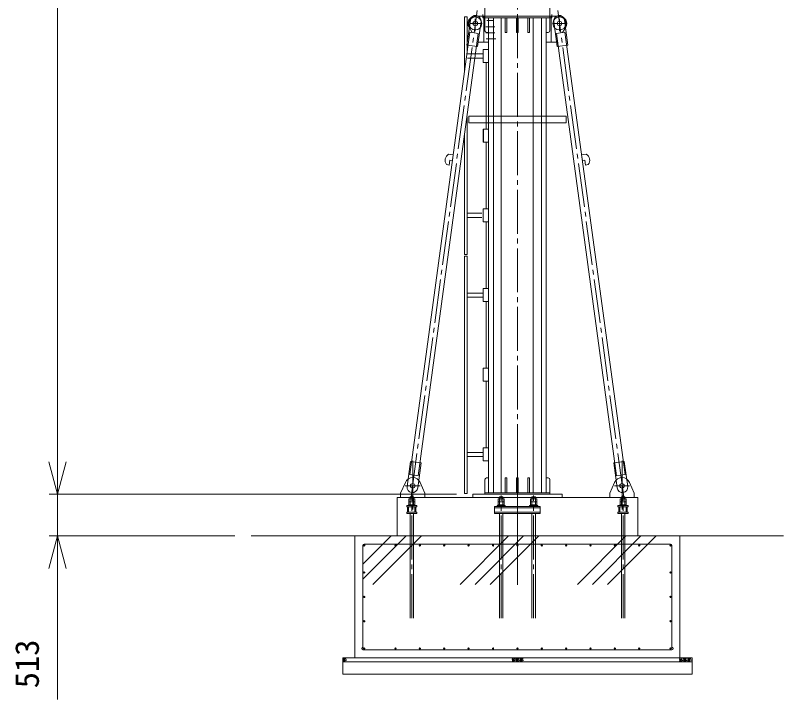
# Model space of a CAD drawing. Units: millimetres, scale not verified. Extents: x -17622 to 17358, y -25032 to 27188.
# Drawn here: x -17622 to -8168, y -15352 to -6936 of the extents above; entities that cross this region are included whole.
import ezdxf
from ezdxf.enums import TextEntityAlignment as Align

# ---------------------------------------------------------------- set-up
doc = ezdxf.new("R2010")
doc.units = ezdxf.units.MM
doc.header["$LTSCALE"] = 60
doc.linetypes.add('CHAIN2', pattern=[12, 9, -1, 1, -1])
for name, color, linetype, lineweight in [('0-3_05 寸法', 7, 'Continuous', 18), ('0-4_10 当社外形線', 3, 'Continuous', 18), ('0-5_12 当社中心線', 3, 'CHAIN2', 18), ('0-6_20 躯体・土木、外形線', 1, 'Continuous', 18)]:
    doc.layers.add(name, color=color, linetype=linetype, lineweight=lineweight)
doc.styles.add('ＭＳ ゴシック', font='')
doc.styles.get('ＭＳ ゴシック').set_extended_font_data('MS Gothic')

msp = doc.modelspace()

# ---------------------------------------------------------------- linework, layer by layer
at = {"layer": '0-3_05 寸法'}
for p, q in [((-17104.05, 10294.63), (-17104.05, -12425.39)), ((-17104.05, -12425.39), (-17104.05, -12025.39)), ((-17104.05, -12825.39), (-17104.05, -12425.39)), ((-17104.05, -12825.39), (-17104.05, -12425.39)), ((-12194.19, -12825.39), (-17204.05, -12825.39)), ((-12194.18, -12825.39), (-17204.05, -12825.39)), ((-17104.05, -12825.39), (-17104.05, -13338.39)), ((-14919.94, -13338.39), (-17204.05, -13338.39)), ((-17104.05, -13338.39), (-17104.05, -13738.39)), ((-17104.05, -13738.39), (-17104.05, -15351.72))]:
    msp.add_line(p, q, dxfattribs=at)
for points in [[(-16996.87, -12425.39), (-17104.05, -12825.39), (-17211.23, -12425.39)], [(-16996.87, -12425.39), (-17104.05, -12825.39), (-17211.23, -12425.39)], [(-17211.23, -13738.39), (-17104.05, -13338.39), (-16996.87, -13738.39)]]:
    msp.add_lwpolyline(points, dxfattribs=at)
at = {"layer": '0-4_10 当社外形線'}
for p, q in [((-11844.19, -6767.42), (-11844.19, -6945.38)), ((-11044.18, -6767.42), (-11044.18, -6945.38)), ((-12094.19, -6955.38), (-12094.19, -7616.57)), ((-12094.19, -6955.38), (-12064.18, -6955.38)), ((-12094.19, -6955.38), (-12064.18, -6955.38)), ((-12022.6, -6992.81), (-12064.32, -7299.99)), ((-12064.18, -6955.38), (-12064.18, -7395.63)), ((-11961.77, -6945.34), (-11858.77, -6945.35)), ((-11868.18, -6964.38), (-11868.18, -6926.38)), ((-11868.18, -6945.38), (-11020.18, -6945.38)), ((-11868.18, -6964.38), (-11020.18, -6964.38)), ((-11844.19, -6945.38), (-11044.18, -6945.38)), ((-11844.18, -6945.38), (-11844.18, -7125.38)), ((-11844.18, -6964.38), (-11044.18, -6964.38)), ((-11799.79, -6964.38), (-11799.79, -12806.38)), ((-11739.19, -6965.57), (-11739.19, -12806.25)), ((-11644.03, -12806.25), (-11644.03, -6965.57)), ((-11594.18, -7145.38), (-11594.18, -6964.38)), ((-11574.19, -7145.38), (-11574.19, -6964.38)), ((-11454.19, -7145.38), (-11454.19, -6964.14)), ((-11434.18, -7145.38), (-11434.18, -6964.86)), ((-11314.19, -7145.38), (-11314.19, -6964.86)), ((-11294.19, -7145.38), (-11294.19, -6965.58)), ((-11249.95, -12806.25), (-11249.95, -6965.57)), ((-11149.19, -6967.41), (-11149.19, -12806.25)), ((-11088.59, -6964.38), (-11088.59, -12806.38)), ((-11044.17, -6945.38), (-11044.17, -7125.38)), ((-10926.6, -6945.38), (-11029.6, -6945.38)), ((-11020.18, -6964.38), (-11020.18, -6926.38)), ((-10865.77, -6992.81), (-10824.06, -7299.99)), ((-12038.96, -7081.67), (-11999.59, -7147.31)), ((-10849.41, -7081.67), (-10888.78, -7147.31)), ((-12663.65, -12597.57), (-11924.87, -7157.46)), ((-11799.86, -7145.38), (-11824.18, -7145.38)), ((-11574.19, -7145.38), (-11594.18, -7145.38)), ((-11434.18, -7145.38), (-11454.19, -7145.38)), ((-11294.19, -7145.38), (-11314.19, -7145.38)), ((-11064.19, -7145.38), (-11089.84, -7145.38)), ((-10224.72, -12597.57), (-10963.5, -7157.46)), ((-11864.19, -7355.38), (-11864.19, -7515.38)), ((-11864.19, -7355.38), (-11801.43, -7355.38)), ((-11864.19, -7355.38), (-11864.19, -7515.38)), ((-11864.19, -7355.38), (-11801.43, -7355.38)), ((-11864.19, -7355.38), (-11864.19, -7515.38)), ((-11864.19, -7355.38), (-11801.43, -7355.38)), ((-11864.19, -7355.38), (-11864.19, -7515.38)), ((-11864.19, -7355.38), (-11801.43, -7355.38)), ((-11864.19, -7355.38), (-11864.19, -7515.38)), ((-11864.19, -7355.38), (-11801.43, -7355.38)), ((-11864.19, -7355.38), (-11864.19, -7515.38)), ((-11864.19, -7355.38), (-11801.43, -7355.38)), ((-12059.44, -7410.38), (-11872.45, -7410.38)), ((-12059.44, -7410.38), (-11872.45, -7410.38)), ((-12059.44, -7460.38), (-11872.45, -7460.38)), ((-12059.44, -7460.38), (-11872.45, -7460.38)), ((-11966.01, -7460.38), (-11872.45, -7460.38)), ((-11959.21, -7410.38), (-11872.45, -7410.38)), ((-11864.19, -7515.38), (-11801.43, -7515.38)), ((-11864.19, -7515.38), (-11801.43, -7515.38)), ((-11864.19, -7515.38), (-11801.43, -7515.38)), ((-11864.19, -7515.38), (-11801.43, -7515.38)), ((-11864.19, -7515.38), (-11801.43, -7515.38)), ((-11864.19, -7515.38), (-11801.43, -7515.38)), ((-11829.79, -7516.99), (-11829.79, -8331.92)), ((-11829.79, -7517), (-11829.79, -8331.93)), ((-12064.18, -8183.33), (-12064.18, -9875.38)), ((-12064.18, -8183.33), (-12064.18, -9875.38)), ((-12094.19, -8404.27), (-12094.19, -9875.38)), ((-11864.19, -8335.38), (-11864.19, -8495.38)), ((-11864.19, -8335.38), (-11801.43, -8335.38)), ((-11862.55, -8335.38), (-11862.55, -8495.38)), ((-11862.55, -8335.38), (-11799.79, -8335.38)), ((-11864.19, -8495.38), (-11801.43, -8495.38)), ((-11862.55, -8495.38), (-11799.79, -8495.38)), ((-11829.79, -8495.57), (-11829.79, -9313.79)), ((-11829.79, -8495.58), (-11829.79, -9313.8)), ((-11864.19, -9315.38), (-11864.19, -9475.38)), ((-11864.19, -9315.38), (-11801.43, -9315.38)), ((-11864.19, -9315.38), (-11864.19, -9475.38)), ((-11864.19, -9315.38), (-11801.43, -9315.38)), ((-12059.44, -9370.38), (-11881.8, -9370.38)), ((-12059.44, -9370.39), (-11881.8, -9370.39)), ((-12059.44, -9420.38), (-11881.8, -9420.38)), ((-12059.44, -9420.38), (-11881.8, -9420.38)), ((-11864.19, -9475.38), (-11801.43, -9475.38)), ((-11864.19, -9475.38), (-11801.43, -9475.38)), ((-11829.79, -9472.32), (-11829.79, -10294.71)), ((-11829.79, -9472.33), (-11829.79, -10294.71)), ((-12094.19, -9875.38), (-12064.18, -9875.38)), ((-12094.19, -9895.38), (-12094.19, -12815.39)), ((-11864.19, -10295.39), (-11864.19, -10455.38)), ((-11864.19, -10295.39), (-11801.43, -10295.39)), ((-11864.19, -10295.39), (-11864.19, -10455.38)), ((-11864.19, -10295.39), (-11801.43, -10295.39)), ((-12059.44, -10350.39), (-11872.45, -10350.39)), ((-12059.44, -10400.38), (-11872.45, -10400.38)), ((-11864.19, -10455.38), (-11801.43, -10455.38)), ((-11864.19, -10455.38), (-11801.43, -10455.38)), ((-11829.79, -10457), (-11829.79, -11271.93)), ((-11864.19, -11275.38), (-11864.19, -11435.38)), ((-11864.19, -11275.38), (-11801.43, -11275.38)), ((-11864.19, -11275.38), (-11864.19, -11435.38)), ((-11864.19, -11275.38), (-11801.43, -11275.38)), ((-11864.19, -11435.38), (-11801.43, -11435.38)), ((-11864.19, -11435.38), (-11801.43, -11435.38)), ((-11829.79, -11435.58), (-11829.79, -12253.8)), ((-11864.19, -12255.38), (-11864.19, -12415.38)), ((-11864.19, -12255.38), (-11801.43, -12255.38)), ((-11864.19, -12255.38), (-11864.19, -12415.39)), ((-11864.19, -12255.38), (-11801.43, -12255.38)), ((-12059.44, -12310.39), (-11866.43, -12310.39)), ((-12059.44, -12360.39), (-11869.75, -12360.39)), ((-12801.76, -12730.19), (-12760.04, -12423.01)), ((-11864.19, -12415.38), (-11801.43, -12415.38)), ((-11864.19, -12415.39), (-11801.43, -12415.39)), ((-10086.61, -12730.19), (-10128.33, -12423.01)), ((-12768.69, -12583.3), (-12663.65, -12597.57)), ((-11844.19, -12647.43), (-11844.19, -12825.39)), ((-11799.86, -12625.38), (-11824.18, -12625.38)), ((-11574.19, -12625.38), (-11594.18, -12625.38)), ((-11594.18, -12625.38), (-11594.18, -12805.9)), ((-11574.19, -12625.38), (-11574.19, -12806.39)), ((-11434.18, -12625.38), (-11454.19, -12625.38)), ((-11454.19, -12625.38), (-11454.19, -12806.62)), ((-11434.18, -12625.38), (-11434.18, -12805.9)), ((-11294.19, -12625.38), (-11314.19, -12625.38)), ((-11314.19, -12625.38), (-11314.19, -12805.9)), ((-11294.19, -12625.38), (-11294.19, -12805.19)), ((-11064.19, -12625.38), (-11089.84, -12625.38)), ((-11044.18, -12647.43), (-11044.18, -12825.39)), ((-10119.68, -12583.3), (-10224.72, -12597.57)), ((-12823.02, -12680.43), (-12881.78, -12811.38)), ((-10065.36, -12680.43), (-10006.59, -12811.38)), ((-12881.78, -12811.38), (-12881.78, -12867.38)), ((-12762.69, -12880.39), (-12762.69, -12855.39)), ((-12725.69, -12880.39), (-12725.69, -12855.39)), ((-12094.19, -12815.38), (-12064.18, -12815.38)), ((-11994.19, -12825.39), (-10894.19, -12825.39)), ((-11994.19, -12867.38), (-11994.19, -12825.39)), ((-11844.19, -12806.38), (-11044.18, -12806.38)), ((-11844.19, -12825.39), (-11044.18, -12825.39)), ((-11662.69, -12880.39), (-11662.69, -12855.39)), ((-11625.69, -12880.39), (-11625.69, -12855.39)), ((-11262.69, -12880.39), (-11262.69, -12855.39)), ((-11225.69, -12880.39), (-11225.69, -12855.39)), ((-10894.19, -12825.39), (-10894.19, -12867.38)), ((-10162.52, -12880.39), (-10162.52, -12855.39)), ((-10125.52, -12880.39), (-10125.52, -12855.39)), ((-10006.59, -12811.38), (-10006.59, -12867.38)), ((-12924.19, -12867.38), (-9964.19, -12867.38)), ((-12924.19, -13338.39), (-12924.19, -12867.38)), ((-12765.19, -12956.39), (-12765.19, -12880.39)), ((-11665.19, -12956.39), (-11665.19, -12880.39)), ((-11223.19, -12956.39), (-11223.19, -12880.39)), ((-10165.02, -12956.39), (-10165.02, -12880.39)), ((-9964.19, -13338.39), (-9964.19, -12867.38)), ((-12806.69, -12963.39), (-12681.69, -12963.39)), ((-12806.69, -12979.39), (-12806.69, -12964.12)), ((-12806.69, -12979.39), (-12681.69, -12979.39)), ((-12806.69, -13060.39), (-12806.69, -13044.39)), ((-12806.69, -13044.39), (-12681.69, -13044.39)), ((-12796.19, -13044.39), (-12796.19, -12979.39)), ((-12784.19, -13044.39), (-12784.19, -12979.39)), ((-12704.19, -13044.39), (-12704.19, -12979.39)), ((-12692.19, -13044.39), (-12692.19, -12979.39)), ((-12681.69, -12979.39), (-12681.69, -12964.12)), ((-12681.69, -13060.39), (-12681.69, -13044.39)), ((-11725.19, -13060.39), (-11725.19, -12975.39)), ((-11725.19, -12975.39), (-11163.19, -12975.39)), ((-11725.19, -12991.39), (-11163.19, -12991.39)), ((-11163.19, -13044.39), (-11725.19, -13044.39)), ((-11694.19, -12963.39), (-11594.19, -12963.39)), ((-11194.19, -12963.39), (-11294.19, -12963.39)), ((-11163.19, -13060.39), (-11163.19, -12975.39)), ((-10206.52, -12963.39), (-10081.52, -12963.39)), ((-10206.52, -12979.39), (-10206.52, -12964.12)), ((-10206.52, -12979.39), (-10081.52, -12979.39)), ((-10206.52, -13060.39), (-10206.52, -13044.39)), ((-10206.52, -13044.39), (-10081.52, -13044.39)), ((-10196.02, -13044.39), (-10196.02, -12979.39)), ((-10184.02, -13044.39), (-10184.02, -12979.39)), ((-10104.02, -13044.39), (-10104.02, -12979.39)), ((-10092.02, -13044.39), (-10092.02, -12979.39)), ((-10081.52, -12979.39), (-10081.52, -12964.12)), ((-12806.69, -13060.39), (-12681.69, -13060.39)), ((-12765.19, -14348.39), (-12765.19, -13060.39)), ((-12723.19, -13060.39), (-12723.19, -14348.39)), ((-11163.19, -13060.39), (-11725.19, -13060.39)), ((-11665.19, -14348.39), (-11665.19, -13060.39)), ((-11623.19, -13060.39), (-11623.19, -14348.39)), ((-11265.19, -13060.39), (-11265.19, -14348.39)), ((-11223.19, -14348.39), (-11223.19, -13060.39)), ((-10165.02, -14348.39), (-10165.02, -13060.39)), ((-10123.02, -13060.39), (-10123.02, -14348.39)), ((-12924.19, -13338.39), (-9964.19, -13338.39))]:
    msp.add_line(p, q, dxfattribs=at)
for points in [[(-11858.78, -6945.38), (-11858.78, -7265.38), (-11799.79, -7265.38)], [(-11029.6, -6945.38), (-11029.6, -7265.38), (-11088.59, -7265.38)], [(-12064.32, -7299.99), (-11933.52, -7317.75), (-11891.8, -7010.57)], [(-10824.06, -7299.99), (-10954.85, -7317.75), (-10996.57, -7010.57)], [(-12768.69, -12583.3), (-12029.9, -7143.19), (-11924.87, -7157.46)], [(-10119.68, -12583.3), (-10858.47, -7143.19), (-10963.5, -7157.46)], [(-11937.54, -7250.77), (-11928.78, -7265.38), (-11858.78, -7265.38)], [(-10950.83, -7250.77), (-10959.6, -7265.38), (-11029.6, -7265.38)], [(-10845.57, -8255.37), (-10845.57, -8175.37), (-12042.8, -8175.41)], [(-12042.8, -8175.41), (-12042.8, -8255.4), (-10845.56, -8255.37)], [(-12094.19, -8404.27), (-12094.19, -9875.38), (-12064.18, -9875.38)], [(-12316.85, -8771.39), (-12281.94, -8776.13), (-12273.59, -8714.69), (-12243.87, -8718.73), (-12234.45, -8649.37), (-12290.5, -8641.75)], [(-10571.52, -8771.39), (-10606.43, -8776.13), (-10614.78, -8714.69), (-10644.5, -8718.73), (-10653.92, -8649.37), (-10597.87, -8641.75)], [(-12094.19, -9895.38), (-12064.18, -9895.38), (-12064.18, -12815.39)], [(-12760.04, -12423.01), (-12629.24, -12440.77), (-12670.96, -12747.95)], [(-10128.33, -12423.01), (-10259.13, -12440.77), (-10217.41, -12747.95)], [(-12640.55, -12680.43), (-12581.78, -12811.38), (-12581.78, -12867.38)], [(-10247.82, -12680.43), (-10306.59, -12811.38), (-10306.59, -12867.38)], [(-12765.19, -12880.39), (-12765.19, -12855.39), (-12723.19, -12855.39), (-12723.19, -12956.39)], [(-11665.19, -12880.39), (-11665.19, -12855.39), (-11623.19, -12855.39), (-11623.19, -12956.39)], [(-11223.19, -12880.39), (-11223.19, -12855.39), (-11265.19, -12855.39), (-11265.19, -12956.39)], [(-10165.02, -12880.39), (-10165.02, -12855.39), (-10123.02, -12855.39), (-10123.02, -12956.39)], [(-12781.69, -12918.39), (-12781.69, -12880.39), (-12706.69, -12880.39), (-12706.69, -12918.39)], [(-12781.69, -12956.39), (-12781.69, -12918.39), (-12706.69, -12918.39), (-12706.69, -12956.39)], [(-11681.69, -12918.39), (-11681.69, -12880.39), (-11606.69, -12880.39), (-11606.69, -12918.39)], [(-11681.69, -12956.39), (-11681.69, -12918.39), (-11606.69, -12918.39), (-11606.69, -12956.39)], [(-11206.69, -12918.39), (-11206.69, -12880.39), (-11281.69, -12880.39), (-11281.69, -12918.39)], [(-11206.69, -12956.39), (-11206.69, -12918.39), (-11281.69, -12918.39), (-11281.69, -12956.39)], [(-10181.52, -12918.39), (-10181.52, -12880.39), (-10106.52, -12880.39), (-10106.52, -12918.39)], [(-10181.52, -12956.39), (-10181.52, -12918.39), (-10106.52, -12918.39), (-10106.52, -12956.39)], [(-12783.19, -12963.39), (-12783.19, -12956.39), (-12705.19, -12956.39), (-12705.19, -12963.39)], [(-11683.19, -12963.39), (-11683.19, -12956.39), (-11605.19, -12956.39), (-11605.19, -12963.39)], [(-11205.19, -12963.39), (-11205.19, -12956.39), (-11283.19, -12956.39), (-11283.19, -12963.39)], [(-10206.52, -13060.39), (-10081.52, -13060.39), (-10081.52, -13044.39)], [(-10183.02, -12963.39), (-10183.02, -12956.39), (-10105.02, -12956.39), (-10105.02, -12963.39)]]:
    msp.add_lwpolyline(points, dxfattribs=at)
for centre, radius in [((-11961.78, -7035.38), 80), ((-10926.6, -7035.38), 80), ((-11961.78, -7035.38), 28), ((-10926.6, -7035.38), 28), ((-12731.95, -12721.38), 28), ((-12731.78, -12721.38), 28), ((-10156.59, -12721.38), 28), ((-10156.59, -12721.38), 28)]:
    msp.add_circle(centre, radius, dxfattribs=at)
for centre, radius, start, end in [((-11961.78, -7035.38), 90, 90, 210.95393), ((-11957.2, -7001.69), 66, 352.26633, 172.26633), ((-10931.17, -7001.69), 66, 7.73367, 187.73367), ((-10926.6, -7035.38), 90, 329.04607, 90), ((-11824.18, -7125.38), 20, 180, 270), ((-11824.18, -7125.38), 20, 180, 270), ((-11064.19, -7125.38), 20, 270, 0), ((-11064.19, -7125.38), 20, 270, 0), ((-12243.87, -8718.73), 90, 121.20877, 215.80855), ((-10644.5, -8718.73), 90, 324.19145, 58.79123), ((-12731.78, -12721.38), 100, 24.17004, 155.82996), ((-11824.18, -12645.38), 20, 90, 180), ((-11824.18, -12645.38), 20, 90, 180), ((-11064.19, -12645.38), 20, 0, 90), ((-11064.19, -12645.38), 20, 0, 90), ((-10156.59, -12721.38), 100, 24.17004, 155.82996), ((-12736.36, -12739.07), 66, 172.26633, 352.26633), ((-10152.01, -12739.07), 66, 187.73367, 7.73367)]:
    msp.add_arc(centre, radius, start, end, dxfattribs=at)
at = {"layer": '0-5_12 当社中心線'}
for p, q in [((-11444.18, -13941.78), (-11444.18, 13302.46)), ((-12752.59, -12858.57), (-11939.82, -6873.68)), ((-10135.78, -12858.57), (-10948.55, -6873.68)), ((-11961.78, -6976.92), (-11961.78, -7131.48)), ((-10926.6, -6976.92), (-10926.6, -7131.48)), ((-12025.56, -7035.38), (-11883.68, -7035.38)), ((-11831.32, -7075.38), (-11723.76, -7075.38)), ((-11820.57, -7000.38), (-11739.4, -7000.38)), ((-10862.81, -7035.38), (-11004.69, -7035.38)), ((-11831.32, -7150.38), (-11723.76, -7150.38)), ((-11827.41, -7225.38), (-11710.07, -7225.38)), ((-12731.78, -12412.67), (-12731.78, -12908.38)), ((-11444.19, -13721.43), (-11444.19, -12391.67)), ((-10156.42, -12412.67), (-10156.42, -12908.38)), ((-12731.78, -12577.04), (-12731.78, -13013.95)), ((-11444.19, -12987.03), (-11444.19, -12663.74)), ((-10156.42, -12577.04), (-10156.42, -13013.95)), ((-12824.87, -12721.38), (-12639.36, -12721.38)), ((-12824.7, -12721.38), (-12639.2, -12721.38)), ((-10063.67, -12721.38), (-10249.17, -12721.38)), ((-10063.67, -12721.38), (-10249.17, -12721.38)), ((-12744.19, -14348.39), (-12744.19, -12840.39)), ((-11644.19, -14348.39), (-11644.19, -12840.39)), ((-11244.19, -14348.39), (-11244.19, -12840.39)), ((-10144.02, -14348.39), (-10144.02, -12840.39)), ((-11694.19, -12975.39), (-11694.19, -12963.39)), ((-11594.19, -12975.39), (-11594.19, -12963.39)), ((-11294.19, -12975.39), (-11294.19, -12963.39)), ((-11194.19, -12975.39), (-11194.19, -12963.39))]:
    msp.add_line(p, q, dxfattribs=at)
at = {"layer": '0-6_20 躯体・土木、外形線'}
for p, q in [((-9444.18, -13338.39), (-14719.94, -13338.39)), ((-13444.18, -14838.39), (-13444.18, -13338.39)), ((-13344.18, -13871.73), (-12810.84, -13338.39)), ((-12996.81, -13338.39), (-13344.18, -13685.76)), ((-12624.87, -13338.39), (-13221.07, -13934.59)), ((-12149.29, -13934.59), (-11553.09, -13338.39)), ((-11367.12, -13338.39), (-11963.32, -13934.59)), ((-11777.35, -13934.59), (-11181.15, -13338.39)), ((-10109.36, -13338.39), (-10705.57, -13934.59)), ((-10519.6, -13934.59), (-9923.4, -13338.39)), ((-9737.43, -13338.39), (-10333.63, -13934.59)), ((-9444.18, -14838.39), (-9444.18, -13338.39)), ((-9444.18, -13338.39), (-8168.05, -13338.39)), ((-13344.18, -14722.39), (-13344.18, -13454.39)), ((-9560.18, -13438.39), (-13328.18, -13438.39)), ((-9544.18, -14722.39), (-9544.18, -13454.39)), ((-9544.18, -14738.39), (-13344.18, -14738.39)), ((-9294.19, -14838.39), (-13594.18, -14838.39)), ((-13594.18, -14838.39), (-13594.18, -15038.39)), ((-9294.19, -14838.39), (-9294.19, -15038.39)), ((-9294.19, -14888.39), (-13594.18, -14888.39)), ((-9294.19, -15038.39), (-13594.18, -15038.39))]:
    msp.add_line(p, q, dxfattribs=at)
for centre, radius in [((-13328.18, -13454.39), 8), ((-12944.18, -13454.39), 8), ((-12644.18, -13454.39), 8), ((-12344.18, -13454.39), 8), ((-12044.18, -13454.39), 8), ((-11744.18, -13454.39), 8), ((-11444.18, -13454.39), 8), ((-11144.18, -13454.39), 8), ((-10844.18, -13454.39), 8), ((-10544.18, -13454.39), 8), ((-10244.18, -13454.39), 8), ((-9944.18, -13454.39), 8), ((-9560.18, -13454.39), 8), ((-13328.18, -13788.39), 8), ((-9560.19, -13788.39), 8), ((-13328.18, -14088.39), 8), ((-9560.19, -14088.39), 8), ((-13328.18, -14388.39), 8), ((-9560.19, -14388.39), 8), ((-13328.18, -14722.39), 8), ((-12944.18, -14722.39), 8), ((-12644.18, -14722.39), 8), ((-12344.18, -14722.39), 8), ((-12044.18, -14722.39), 8), ((-11744.18, -14722.39), 8), ((-11444.18, -14722.39), 8), ((-11144.18, -14722.39), 8), ((-10844.18, -14722.39), 8), ((-10544.18, -14722.39), 8), ((-10244.18, -14722.39), 8), ((-9944.18, -14722.39), 8), ((-9560.18, -14722.39), 8), ((-13586.62, -14843.43), 2.5), ((-13568.88, -14843.88), 2.5), ((-13556.47, -14844.76), 2.5), ((-13586.17, -14858.94), 2.5), ((-13584.84, -14872.23), 2.5), ((-13576.86, -14850.97), 2.5), ((-13575.98, -14864.7), 2.5), ((-13575.09, -14878.43), 2.5), ((-13564.45, -14857.61), 2.5), ((-13563.56, -14871.79), 2.5), ((-13550.26, -14862.93), 2.5), ((-11505.86, -14845.72), 2.5), ((-11505.41, -14861.23), 2.5), ((-11504.08, -14874.52), 2.5), ((-11496.1, -14853.26), 2.5), ((-11495.22, -14866.99), 2.5), ((-11494.33, -14880.72), 2.5), ((-11488.12, -14846.17), 2.5), ((-11483.69, -14859.9), 2.5), ((-11482.8, -14874.08), 2.5), ((-11475.71, -14847.05), 2.5), ((-11469.5, -14865.22), 2.5), ((-11457.59, -14846.62), 2.5), ((-11457.15, -14862.12), 2.5), ((-11455.82, -14875.41), 2.5), ((-11447.83, -14854.15), 2.5), ((-11446.95, -14867.88), 2.5), ((-11446.06, -14881.61), 2.5), ((-11439.85, -14847.06), 2.5), ((-11435.42, -14860.79), 2.5), ((-11434.53, -14874.97), 2.5), ((-11427.44, -14847.95), 2.5), ((-11421.23, -14866.11), 2.5), ((-11409.32, -14847.51), 2.5), ((-11408.88, -14863.02), 2.5), ((-11407.55, -14876.3), 2.5), ((-11399.57, -14855.04), 2.5), ((-11398.68, -14868.77), 2.5), ((-11397.79, -14882.51), 2.5), ((-11391.59, -14847.95), 2.5), ((-11387.15, -14861.69), 2.5), ((-11386.26, -14875.86), 2.5), ((-11379.17, -14848.84), 2.5), ((-11372.96, -14867), 2.5), ((-9447.75, -14850.78), 2.5), ((-9447.31, -14866.29), 2.5), ((-9445.98, -14879.58), 2.5), ((-9437.99, -14858.31), 2.5), ((-9437.11, -14872.04), 2.5), ((-9436.22, -14885.78), 2.5), ((-9430.01, -14851.22), 2.5), ((-9425.58, -14864.96), 2.5), ((-9424.69, -14879.13), 2.5), ((-9417.6, -14852.11), 2.5), ((-9411.39, -14870.27), 2.5), ((-9398.06, -14848.23), 2.5), ((-9397.61, -14863.74), 2.5), ((-9396.28, -14877.03), 2.5), ((-9388.3, -14855.77), 2.5), ((-9387.42, -14869.5), 2.5), ((-9386.53, -14883.23), 2.5), ((-9380.32, -14848.68), 2.5), ((-9375.89, -14862.41), 2.5), ((-9375, -14876.59), 2.5), ((-9367.91, -14849.56), 2.5), ((-9361.7, -14867.73), 2.5), ((-9345.82, -14846.96), 2.5), ((-9345.37, -14862.47), 2.5), ((-9344.04, -14875.76), 2.5), ((-9336.06, -14854.49), 2.5), ((-9335.18, -14868.23), 2.5), ((-9334.29, -14881.96), 2.5), ((-9328.08, -14847.4), 2.5), ((-9323.65, -14861.14), 2.5), ((-9322.76, -14875.31), 2.5), ((-9315.67, -14848.29), 2.5), ((-9309.46, -14866.45), 2.5)]:
    msp.add_circle(centre, radius, dxfattribs=at)
for centre, start, end in [((-13328.18, -13454.39), 90, 180), ((-9560.18, -13454.39), 0, 90), ((-13344.18, -14722.39), 90, 270), ((-9544.18, -14722.39), 270, 90)]:
    msp.add_arc(centre, 16, start, end, dxfattribs=at)

# ---------------------------------------------------------------- texts
at = {"layer": '0-3_05 寸法', "style": 'ＭＳ ゴシック'}
msp.add_text('513', height=293.3, rotation=90, dxfattribs=at).set_placement((-17244.05, -15211.72), align=Align.BOTTOM_LEFT)

doc.saveas('drawing.dxf')
